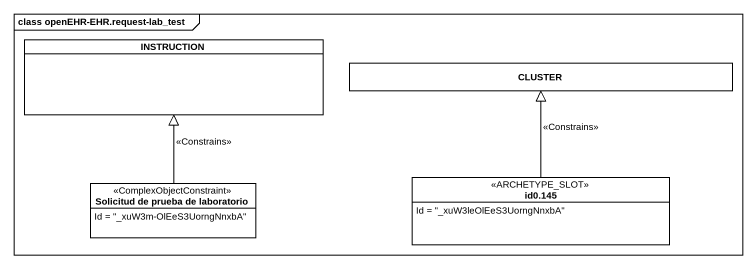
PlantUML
@startuml
mainframe class openEHR-EHR.request-lab_test
hide circle
hide empty members
class INSTRUCTION
class CLUSTER
class "Solicitud de prueba de laboratorio" as Solicitud_de_prueba_de <<ComplexObjectConstraint>> {
  Id = "_xuW3m-OlEeS3UorngNnxbA"
}
class "id0.145" as id0_145 <<ARCHETYPE_SLOT>> {
  Id = "_xuW3leOlEeS3UorngNnxbA"
}
Solicitud_de_prueba_de -up-|> INSTRUCTION : <<Constrains>>
id0_145 -up-|> CLUSTER : <<Constrains>>
@enduml
